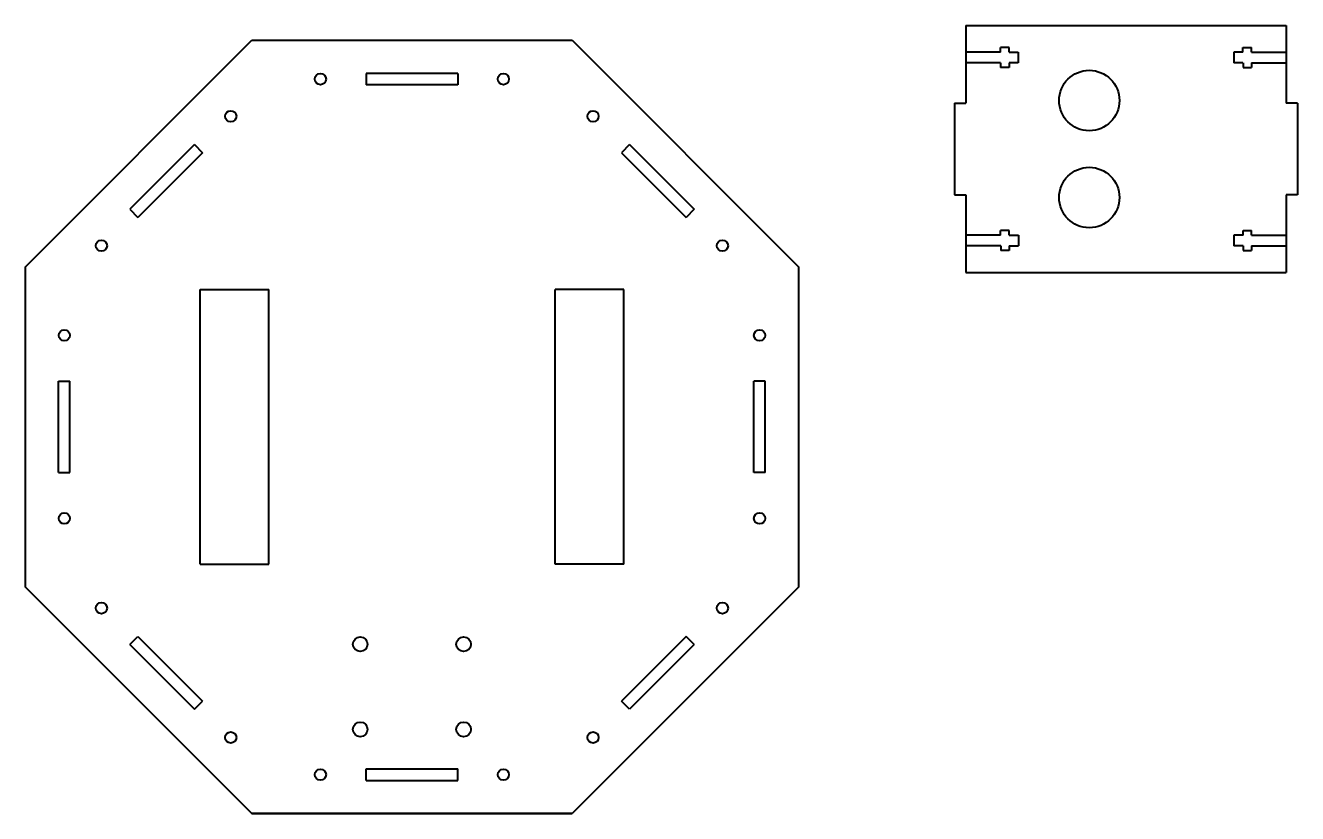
# Model space of a CAD drawing. Header units: inches. Extents: x -4.2 to 9.7, y -4.2 to 4.4.
import ezdxf

# ---------------------------------------------------------------- set-up
doc = ezdxf.new("R2010")
doc.units = ezdxf.units.IN
doc.header["$MEASUREMENT"] = 0
doc.layers.add('Visible', color=7, linetype='Continuous', lineweight=40)

msp = doc.modelspace()

# ---------------------------------------------------------------- linework, layer by layer
at = {"layer": 'Visible'}
for p, q in [((6.056, 4.386), (6.056, 3.536)), ((6.056, 4.386), (9.556, 4.386)), ((9.556, 4.386), (9.556, 3.536)), ((-4.225, 1.75), (-1.75, 4.225)), ((-1.75, 4.225), (1.75, 4.225)), ((1.75, 4.225), (4.225, 1.75)), ((6.434, 4.094), (6.056, 4.094)), ((6.434, 4.094), (6.434, 4.145)), ((6.528, 4.145), (6.434, 4.145)), ((6.528, 4.094), (6.528, 4.145)), ((6.528, 4.094), (6.628, 4.094)), ((6.628, 4.094), (6.628, 3.978)), ((8.983, 4.095), (8.983, 3.979)), ((9.083, 4.095), (8.983, 4.095)), ((9.083, 4.095), (9.083, 4.145)), ((9.083, 4.145), (9.177, 4.145)), ((9.177, 4.094), (9.177, 4.145)), ((9.177, 4.094), (9.556, 4.094)), ((6.434, 3.978), (6.056, 3.978)), ((6.434, 3.978), (6.434, 3.928)), ((6.528, 3.928), (6.434, 3.928)), ((6.528, 3.978), (6.528, 3.928)), ((6.628, 3.978), (6.528, 3.978)), ((9.083, 3.979), (8.983, 3.979)), ((9.085, 3.979), (9.085, 3.928)), ((9.085, 3.928), (9.179, 3.928)), ((9.179, 3.978), (9.557, 3.978)), ((9.179, 3.978), (9.179, 3.928)), ((0.5, 3.862), (-0.5, 3.862)), ((-0.5, 3.862), (-0.5, 3.737)), ((0.5, 3.862), (0.5, 3.737)), ((0.5, 3.737), (-0.5, 3.737)), ((5.931, 3.536), (5.931, 2.536)), ((5.931, 3.536), (6.056, 3.536)), ((9.681, 3.536), (9.556, 3.536)), ((9.681, 3.536), (9.681, 2.536)), ((-2.378, 3.085), (-3.085, 2.378)), ((-2.378, 3.085), (-2.289, 2.996)), ((2.378, 3.085), (2.289, 2.996)), ((2.378, 3.085), (3.085, 2.378)), ((-2.289, 2.996), (-2.996, 2.289)), ((2.289, 2.996), (2.996, 2.289)), ((5.931, 2.536), (6.056, 2.536)), ((6.056, 2.536), (6.056, 1.686)), ((9.556, 2.536), (9.556, 1.686)), ((9.681, 2.536), (9.556, 2.536)), ((-3.085, 2.378), (-2.996, 2.289)), ((3.085, 2.378), (2.996, 2.289)), ((6.435, 2.094), (6.057, 2.094)), ((6.435, 2.094), (6.435, 2.145)), ((6.53, 2.145), (6.435, 2.145)), ((6.53, 2.094), (6.53, 2.145)), ((6.53, 2.094), (6.63, 2.094)), ((6.63, 2.094), (6.63, 1.978)), ((8.985, 2.095), (8.985, 1.979)), ((9.085, 2.095), (8.985, 2.095)), ((9.085, 2.095), (9.085, 2.145)), ((9.085, 2.145), (9.179, 2.145)), ((9.179, 2.094), (9.179, 2.145)), ((9.179, 2.094), (9.557, 2.094)), ((6.436, 1.978), (6.057, 1.978)), ((6.436, 1.978), (6.436, 1.928)), ((6.53, 1.978), (6.63, 1.978)), ((6.53, 1.978), (6.53, 1.928)), ((9.085, 1.979), (8.985, 1.979)), ((9.085, 1.979), (9.085, 1.928)), ((9.179, 1.978), (9.557, 1.978)), ((9.179, 1.978), (9.179, 1.928)), ((6.53, 1.928), (6.436, 1.928)), ((9.085, 1.928), (9.179, 1.928)), ((-4.225, -1.75), (-4.225, 1.75)), ((4.225, 1.75), (4.225, -1.75)), ((6.056, 1.686), (9.556, 1.686)), ((-2.316, -1.5), (-2.316, 1.5)), ((-2.316, 1.5), (-1.566, 1.5)), ((-1.566, -1.5), (-1.566, 1.5)), ((1.566, -1.5), (1.566, 1.5)), ((2.316, 1.5), (1.566, 1.5)), ((2.316, -1.5), (2.316, 1.5)), ((-3.863, 0.5), (-3.738, 0.5)), ((-3.863, -0.5), (-3.863, 0.5)), ((-3.738, -0.5), (-3.738, 0.5)), ((3.737, -0.5), (3.737, 0.5)), ((3.862, 0.5), (3.737, 0.5)), ((3.862, -0.5), (3.862, 0.5)), ((-3.863, -0.5), (-3.738, -0.5)), ((3.862, -0.5), (3.737, -0.5)), ((-2.316, -1.5), (-1.566, -1.5)), ((2.316, -1.5), (1.566, -1.5)), ((-4.225, -1.75), (-1.75, -4.225)), ((-1.75, -4.225), (-4.225, -1.75)), ((4.225, -1.75), (1.75, -4.225)), ((-3.085, -2.378), (-2.996, -2.289)), ((-3.085, -2.378), (-2.996, -2.289)), ((-3.085, -2.378), (-2.996, -2.289)), ((-2.996, -2.289), (-2.289, -2.996)), ((-2.996, -2.289), (-2.289, -2.996)), ((-2.996, -2.289), (-2.289, -2.996)), ((2.996, -2.289), (2.289, -2.996)), ((2.996, -2.289), (2.289, -2.996)), ((2.996, -2.289), (2.289, -2.996)), ((3.085, -2.378), (2.996, -2.289)), ((3.085, -2.378), (2.996, -2.289)), ((3.085, -2.378), (2.996, -2.289)), ((-3.085, -2.378), (-2.378, -3.085)), ((-3.085, -2.378), (-2.378, -3.085)), ((-3.085, -2.378), (-2.378, -3.085)), ((3.085, -2.378), (2.378, -3.085)), ((3.085, -2.378), (2.378, -3.085)), ((3.085, -2.378), (2.378, -3.085)), ((-2.378, -3.085), (-2.289, -2.996)), ((-2.378, -3.085), (-2.289, -2.996)), ((-2.378, -3.085), (-2.289, -2.996)), ((2.378, -3.085), (2.289, -2.996)), ((2.378, -3.085), (2.289, -2.996)), ((2.378, -3.085), (2.289, -2.996)), ((-0.5, -3.738), (0.5, -3.738)), ((-0.5, -3.863), (-0.5, -3.738)), ((0.5, -3.863), (0.5, -3.738)), ((-0.5, -3.863), (0.5, -3.863)), ((-1.75, -4.225), (1.75, -4.225)), ((1.75, -4.225), (-1.75, -4.225))]:
    msp.add_line(p, q, dxfattribs=at)
for centre, radius in [((7.404, 3.566), 0.33), ((-1, 3.8), 0.061), ((1, 3.8), 0.061), ((-1.98, 3.394), 0.061), ((1.98, 3.394), 0.061), ((7.404, 2.506), 0.33), ((-3.394, 1.98), 0.061), ((3.394, 1.98), 0.061), ((-3.8, 1), 0.061), ((3.8, 1), 0.061), ((-3.8, -1), 0.061), ((3.8, -1), 0.061), ((-3.394, -1.98), 0.061), ((3.394, -1.98), 0.061), ((-0.565, -2.375), 0.08), ((0.565, -2.375), 0.08), ((-1.98, -3.394), 0.061), ((-0.565, -3.305), 0.08), ((0.565, -3.305), 0.08), ((1.98, -3.394), 0.061), ((-1, -3.8), 0.061), ((1, -3.8), 0.061)]:
    msp.add_circle(centre, radius, dxfattribs=at)

doc.saveas('drawing.dxf')
